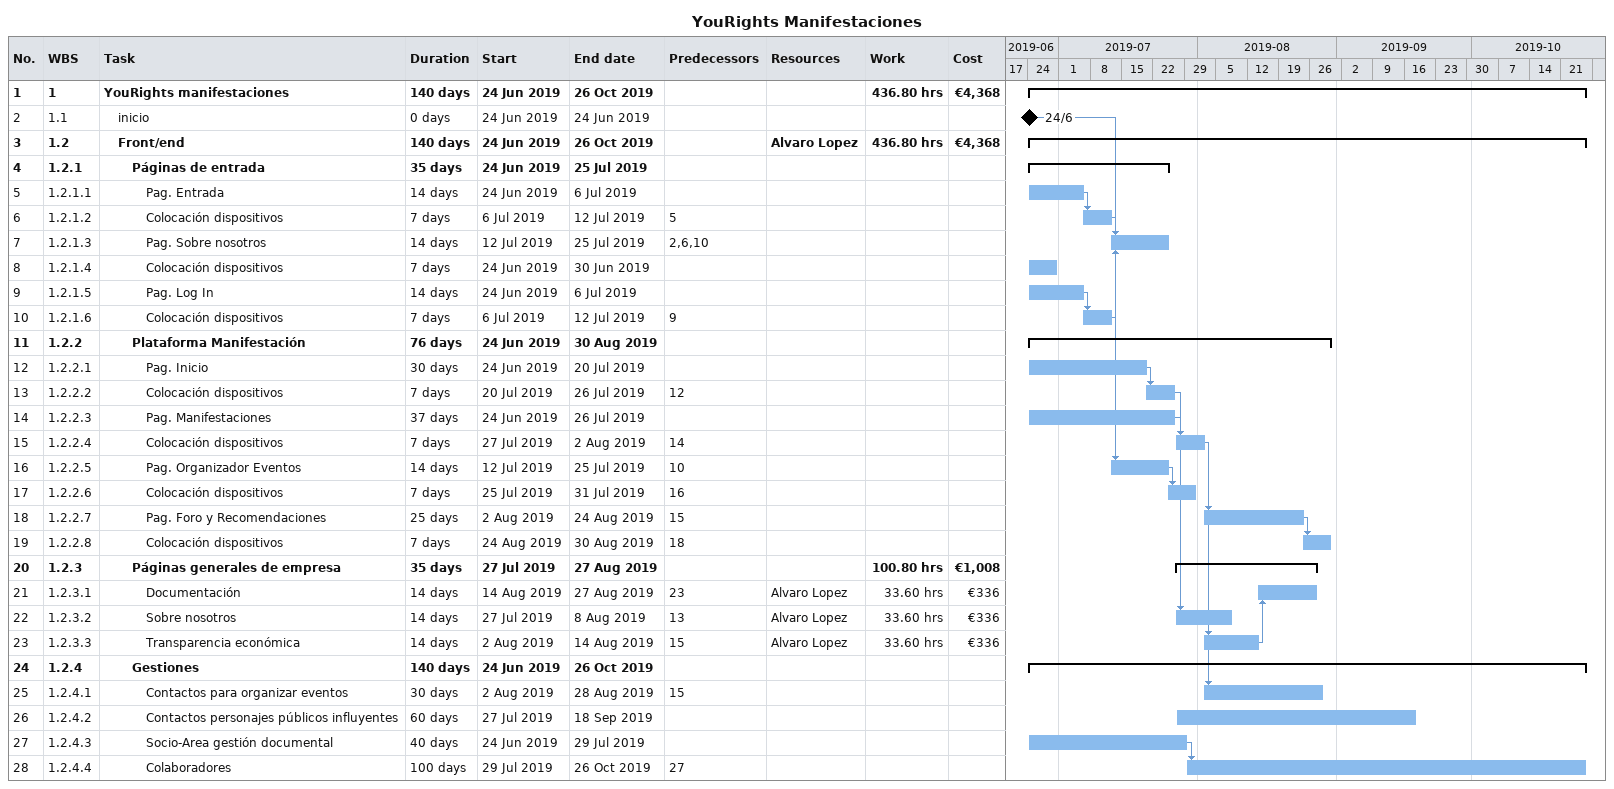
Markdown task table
YouRights Manifestaciones

| ID | WBS | Task | Duration | Start | Finish | Predecessors | Resources | Work (h) | Cost (€) |
|---|---|---|---|---|---|---|---|---|---|
| 1 | 1 | **YouRights manifestaciones** | 140d | 2019-06-24 | 2019-10-26 |  |  | 436.80 | 4368 |
| 2 | 1.1 | inicio | 0d | 2019-06-24 | 2019-06-24 |  |  |  |  |
| 3 | 1.2 | **Front/end** | 140d | 2019-06-24 | 2019-10-26 |  | Alvaro Lopez | 436.80 | 4368 |
| 4 | 1.2.1 | **Páginas de entrada** | 35d | 2019-06-24 | 2019-07-25 |  |  |  |  |
| 5 | 1.2.1.1 | Pag. Entrada | 14d | 2019-06-24 | 2019-07-06 |  |  |  |  |
| 6 | 1.2.1.2 | Colocación dispositivos | 7d | 2019-07-06 | 2019-07-12 | 5 |  |  |  |
| 7 | 1.2.1.3 | Pag. Sobre nosotros | 14d | 2019-07-12 | 2019-07-25 | 2, 6, 10 |  |  |  |
| 8 | 1.2.1.4 | Colocación dispositivos | 7d | 2019-06-24 | 2019-06-30 |  |  |  |  |
| 9 | 1.2.1.5 | Pag. Log In | 14d | 2019-06-24 | 2019-07-06 |  |  |  |  |
| 10 | 1.2.1.6 | Colocación dispositivos | 7d | 2019-07-06 | 2019-07-12 | 9 |  |  |  |
| 11 | 1.2.2 | **Plataforma Manifestación** | 76d | 2019-06-24 | 2019-08-30 |  |  |  |  |
| 12 | 1.2.2.1 | Pag. Inicio | 30d | 2019-06-24 | 2019-07-20 |  |  |  |  |
| 13 | 1.2.2.2 | Colocación dispositivos | 7d | 2019-07-20 | 2019-07-26 | 12 |  |  |  |
| 14 | 1.2.2.3 | Pag. Manifestaciones | 37d | 2019-06-24 | 2019-07-26 |  |  |  |  |
| 15 | 1.2.2.4 | Colocación dispositivos | 7d | 2019-07-27 | 2019-08-02 | 14 |  |  |  |
| 16 | 1.2.2.5 | Pag. Organizador Eventos | 14d | 2019-07-12 | 2019-07-25 | 10 |  |  |  |
| 17 | 1.2.2.6 | Colocación dispositivos | 7d | 2019-07-25 | 2019-07-31 | 16 |  |  |  |
| 18 | 1.2.2.7 | Pag. Foro y Recomendaciones | 25d | 2019-08-02 | 2019-08-24 | 15 |  |  |  |
| 19 | 1.2.2.8 | Colocación dispositivos | 7d | 2019-08-24 | 2019-08-30 | 18 |  |  |  |
| 20 | 1.2.3 | **Páginas generales de empresa** | 35d | 2019-07-27 | 2019-08-27 |  |  | 100.80 | 1008 |
| 21 | 1.2.3.1 | Documentación | 14d | 2019-08-14 | 2019-08-27 | 23 | Alvaro Lopez | 33.60 | 336 |
| 22 | 1.2.3.2 | Sobre nosotros | 14d | 2019-07-27 | 2019-08-08 | 13 | Alvaro Lopez | 33.60 | 336 |
| 23 | 1.2.3.3 | Transparencia económica | 14d | 2019-08-02 | 2019-08-14 | 15 | Alvaro Lopez | 33.60 | 336 |
| 24 | 1.2.4 | **Gestiones** | 140d | 2019-06-24 | 2019-10-26 |  |  |  |  |
| 25 | 1.2.4.1 | Contactos para organizar eventos | 30d | 2019-08-02 | 2019-08-28 | 15 |  |  |  |
| 26 | 1.2.4.2 | Contactos personajes públicos influyentes | 60d | 2019-07-27 | 2019-09-18 |  |  |  |  |
| 27 | 1.2.4.3 | Socio-Area gestión documental | 40d | 2019-06-24 | 2019-07-29 |  |  |  |  |
| 28 | 1.2.4.4 | Colaboradores | 100d | 2019-07-29 | 2019-10-26 | 27 |  |  |  |
